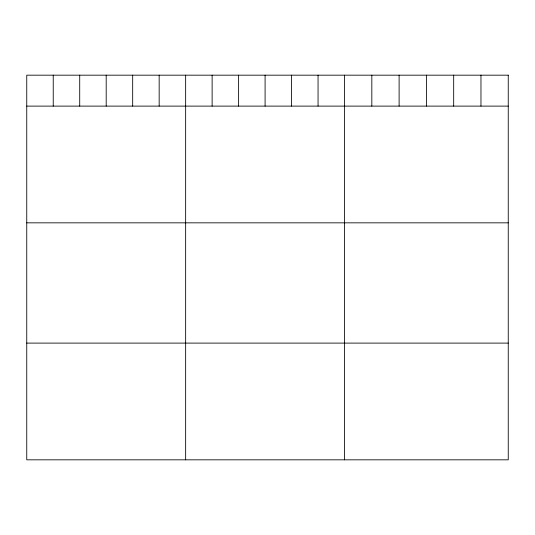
<?xml version="1.0" encoding="UTF-8"?>
<svg xmlns="http://www.w3.org/2000/svg" width="535" height="535" viewBox="0 0 535 535"><rect width="100%" height="100%" fill="white"/><g stroke="black" fill="none" stroke-linecap="round" stroke-linejoin="round"><path stroke-width="0.8" d="M26.75 106.111L508.25 106.111M26.75 222.834L508.25 222.834M26.75 343.102L508.25 343.102M480.965 75.174L480.965 106.111M453.68 75.174L453.68 106.111M426.395 75.174L426.395 106.111M399.11 75.174L399.11 106.111M371.825 75.174L371.825 106.111M344.54 75.174L344.54 459.826M318.058 75.174L318.058 106.111M291.575 75.174L291.575 106.111M265.092 75.174L265.092 106.111M238.61 75.174L238.61 106.111M212.127 75.174L212.127 106.111M185.645 75.174L185.645 459.826M159.162 75.174L159.162 106.111M132.68 75.174L132.68 106.111M106.198 75.174L106.198 106.111M79.715 75.174L79.715 106.111M53.232 75.174L53.232 106.111M508.25 75.174L26.75 75.174L26.75 459.826L508.25 459.826L508.25 75.174"/></g></svg>
